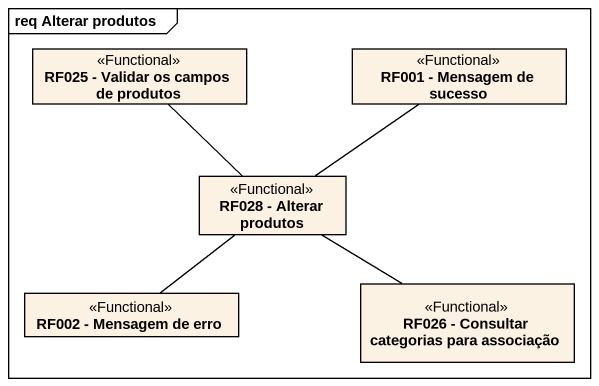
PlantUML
@startuml
mainframe req Alterar produtos
hide circle
hide empty members
class "RF025 - Validar os campos de produtos" as RF025_Validar_os_campos_de <<Functional>>
class "RF001 - Mensagem de sucesso" as RF001_Mensagem_de_sucesso <<Functional>>
class "RF028 - Alterar produtos" as RF028_Alterar_produtos <<Functional>>
class "RF002 - Mensagem de erro" as RF002_Mensagem_de_erro <<Functional>>
class "RF026 - Consultar categorias para associação" as RF026_Consultar_categorias <<Functional>>
RF025_Validar_os_campos_de -- RF028_Alterar_produtos
RF001_Mensagem_de_sucesso -- RF028_Alterar_produtos
RF002_Mensagem_de_erro -up- RF028_Alterar_produtos
RF026_Consultar_categorias -up- RF028_Alterar_produtos
@enduml
